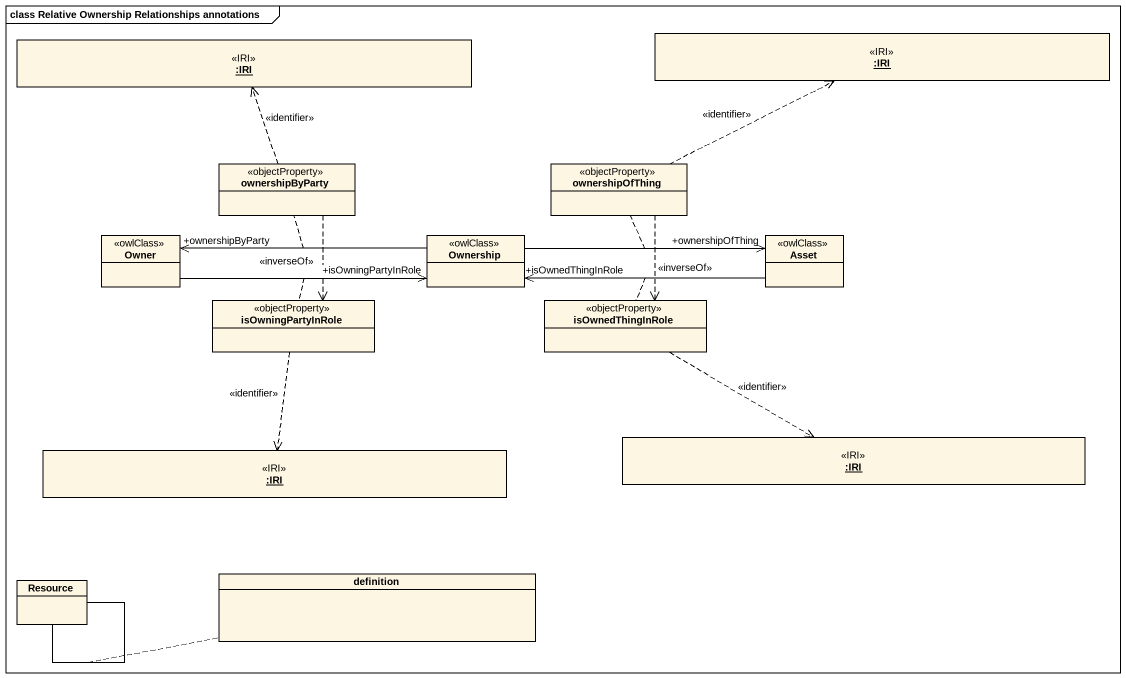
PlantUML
@startuml
mainframe class Relative Ownership Relationships annotations
hide circle
hide empty members
object ":IRI" as IRI <<IRI>>
object ":IRI" as IRI_2 <<IRI>>
class ownershipByParty <<objectProperty>>
class ownershipOfThing <<objectProperty>>
class Owner <<owlClass>>
class Ownership <<owlClass>>
class Asset <<owlClass>>
class isOwningPartyInRole <<objectProperty>>
class isOwnedThingInRole <<objectProperty>>
object ":IRI" as IRI_3 <<IRI>>
object ":IRI" as IRI_4 <<IRI>>
class Resource
class definition
ownershipByParty .up.> IRI : <<identifier>>
ownershipByParty ..> isOwningPartyInRole : <<inverseOf>>
ownershipOfThing .right.> IRI_2 : <<identifier>>
ownershipOfThing ..> isOwnedThingInRole : <<inverseOf>>
Owner -right-> "+isOwningPartyInRole" Ownership
(Owner, Ownership) .. isOwningPartyInRole
Ownership -left-> "+ownershipByParty" Owner
(Ownership, Owner) .. ownershipByParty
Ownership -right-> "+ownershipOfThing" Asset
(Ownership, Asset) .. ownershipOfThing
Asset -left-> "+isOwnedThingInRole" Ownership
(Asset, Ownership) .. isOwnedThingInRole
isOwningPartyInRole ..> IRI_3 : <<identifier>>
isOwnedThingInRole .right.> IRI_4 : <<identifier>>
Resource -- Resource
(Resource, Resource) .. definition
@enduml
